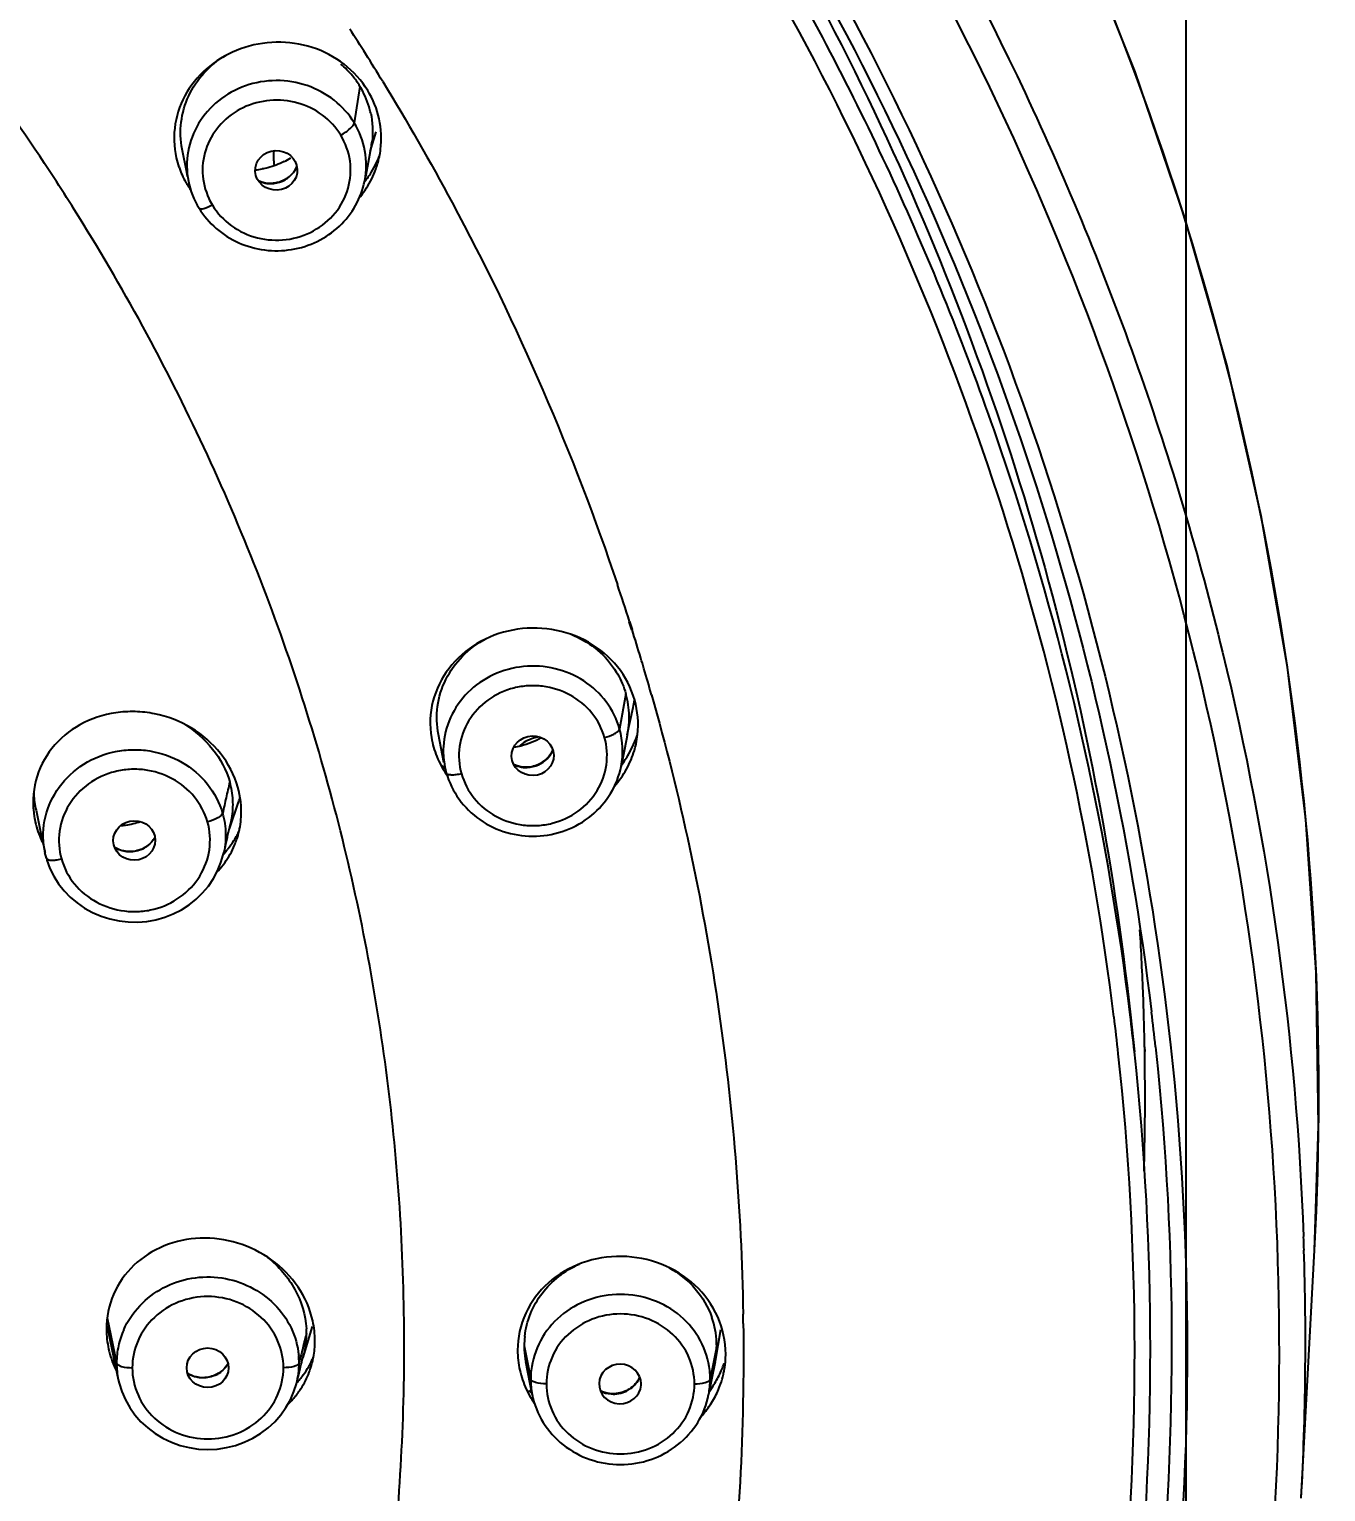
# Model space of a CAD drawing. Header units: millimetres. Extents: x 15137 to 17513, y -10160 to -6800.
# Drawn here: x 16571.03 to 16595.85, y -8266.6 to -8238.61 of the extents above; entities that cross this region are included whole.
import ezdxf

# ---------------------------------------------------------------- set-up
doc = ezdxf.new("R2010")
doc.units = ezdxf.units.MM
doc.styles.add('ARIAL', font='arial.ttf')
doc.dimstyles.get("Standard").update_dxf_attribs({"dimtxt": 15, "dimasz": 15, "dimexe": 0.18, "dimexo": 0.0625, "dimgap": 4, "dimtad": 0, "dimdec": 1, "dimdsep": 46, "dimtxsty": 'ARIAL', "dimcen": 0, "dimclrd": 5, "dimclre": 5, "dimclrt": 5, "dimadec": 0, "dimazin": 0, "dimtfac": 1, "dimtdec": 1, "dimtofl": 0, "dimtmove": 0, "dimatfit": 3, "dimfxl": 1, "dimtolj": 1, "dimtzin": 0, "dimarcsym": 0})

# ---------------------------------------------------------------- blocks, each defined once
blk = doc.blocks.new('*D72')
at = {"color": 5, "lineweight": -2, "transparency": 16777216}
for p, q in [((16473.239, -8277.12), (16473.239, -8173.164)), ((16593.175, -8277.612), (16593.175, -8173.164)), ((16488.239, -8173.344), (16504.502, -8173.344)), ((16578.175, -8173.344), (16561.912, -8173.344))]:
    blk.add_line(p, q, dxfattribs=at)
at = {"color": 5, "transparency": 16777216}
for points in [[(16488.239, -8170.844), (16488.239, -8175.844), (16473.239, -8173.344)], [(16578.175, -8170.844), (16578.175, -8175.844), (16593.175, -8173.344)]]:
    blk.add_solid(points, dxfattribs=at)
at = {"layer": 'Defpoints', "color": 0, "transparency": 16777216}
for p in [(16593.175, -8173.344), (16473.239, -8277.182), (16593.175, -8277.675)]:
    blk.add_point(p, dxfattribs=at)
at = {"color": 5, "transparency": 16777216, "insert": (16533.207, -8173.344), "char_height": 15, "attachment_point": 5, "style": 'ARIAL'}
blk.add_mtext('\\A1;%%C120', dxfattribs=at)

msp = doc.modelspace()

# ---------------------------------------------------------------- linework, layer by layer
at = {"linetype": 'Continuous'}
for p, q in [((16577.358, -8239.703), (16577.25, -8240.403)), ((16577.557, -8240.951), (16577.667, -8240.575)), ((16574.043, -8241.346), (16573.956, -8240.903)), ((16577.571, -8240.875), (16577.557, -8240.951)), ((16577.517, -8241.158), (16577.484, -8241.331)), ((16577.557, -8240.951), (16577.517, -8241.158)), ((16574.059, -8241.428), (16574.043, -8241.346)), ((16577.484, -8241.331), (16577.451, -8241.507)), ((16574.074, -8241.515), (16574.074, -8241.515)), ((16577.449, -8241.513), (16577.451, -8241.507)), ((16582.507, -8249.949), (16582.555, -8250.104)), ((16582.519, -8249.946), (16582.568, -8250.1)), ((16582.451, -8251.329), (16582.33, -8252)), ((16582.476, -8252.116), (16582.59, -8251.588)), ((16578.967, -8252.641), (16578.862, -8252.108)), ((16582.48, -8252.088), (16582.459, -8252.196)), ((16582.459, -8252.196), (16582.357, -8252.717)), ((16578.984, -8252.725), (16578.984, -8252.727)), ((16578.984, -8252.727), (16579.012, -8252.841)), ((16582.359, -8252.718), (16582.359, -8252.717)), ((16571.149, -8253.516), (16571.157, -8253.557)), ((16574.859, -8253.911), (16575.033, -8253.404)), ((16571.157, -8253.557), (16571.258, -8254.036)), ((16571.268, -8254.082), (16571.246, -8254.062)), ((16571.258, -8254.036), (16571.282, -8254.147)), ((16574.855, -8253.927), (16574.868, -8253.876)), ((16574.868, -8253.876), (16574.88, -8253.83)), ((16571.282, -8254.147), (16571.304, -8254.254)), ((16571.304, -8254.254), (16571.328, -8254.368)), ((16571.354, -8254.471), (16571.328, -8254.368)), ((16571.354, -8254.473), (16571.366, -8254.513)), ((16592.11, -8257.475), (16592.186, -8258.18)), ((16592.377, -8258.088), (16592.379, -8258.175)), ((16592.381, -8258.088), (16592.383, -8258.175)), ((16592.59, -8258.083), (16592.597, -8258.149)), ((16592.59, -8258.083), (16592.596, -8258.149)), ((16595.381, -8266.725), (16595.636, -8261.974)), ((16572.52, -8263.27), (16572.699, -8264.135)), ((16572.551, -8263.588), (16572.578, -8263.717)), ((16576.268, -8264.031), (16576.451, -8263.435)), ((16584.163, -8264.092), (16584.27, -8263.495)), ((16572.578, -8263.717), (16572.732, -8264.453)), ((16580.503, -8263.805), (16580.628, -8264.446)), ((16584.188, -8263.805), (16584.063, -8264.446)), ((16572.665, -8264.133), (16572.606, -8264.075)), ((16576.268, -8264.027), (16576.28, -8263.985)), ((16580.657, -8264.736), (16580.533, -8264.114)), ((16584.157, -8264.114), (16584.034, -8264.736)), ((16580.651, -8264.709), (16580.592, -8264.66)), ((16582.741, -8264.56), (16582.742, -8264.537)), ((16580.656, -8264.737), (16580.656, -8264.74)), ((16584.034, -8264.74), (16584.035, -8264.737))]:
    msp.add_line(p, q, dxfattribs=at)
for points in [[(16595.636, -8261.974), (16595.713, -8259.597), (16595.668, -8256.662), (16595.47, -8253.733), (16595.119, -8250.817), (16594.614, -8247.921), (16593.959, -8245.052), (16593.154, -8242.217), (16592.201, -8239.423), (16591.103, -8236.677), (16589.862, -8233.985), (16588.481, -8231.356), (16586.964, -8228.794), (16585.315, -8226.306), (16583.536, -8223.9), (16581.634, -8221.579), (16579.613, -8219.351)], [(16574.791, -8254.204), (16574.82, -8254.074), (16574.832, -8254.022), (16574.843, -8253.975), (16574.855, -8253.927)], [(16574.742, -8254.413), (16574.756, -8254.355), (16574.775, -8254.277), (16574.791, -8254.204)], [(16571.366, -8254.513), (16571.424, -8254.669), (16571.498, -8254.82), (16571.588, -8254.963), (16571.693, -8255.097), (16571.812, -8255.22), (16571.944, -8255.332), (16572.087, -8255.431), (16572.241, -8255.515), (16572.403, -8255.585), (16572.572, -8255.638), (16572.746, -8255.675), (16572.922, -8255.695), (16573.1, -8255.698), (16573.277, -8255.683), (16573.45, -8255.652), (16573.62, -8255.605), (16573.783, -8255.541), (16573.939, -8255.461), (16574.086, -8255.367), (16574.222, -8255.259), (16574.347, -8255.139), (16574.458, -8255.007), (16574.554, -8254.865), (16574.634, -8254.716), (16574.698, -8254.559), (16574.742, -8254.413)], [(16576.193, -8264.33), (16576.222, -8264.207), (16576.234, -8264.158), (16576.244, -8264.117), (16576.255, -8264.074), (16576.268, -8264.027)], [(16576.142, -8264.532), (16576.156, -8264.479), (16576.175, -8264.402), (16576.193, -8264.33)], [(16572.732, -8264.452), (16572.748, -8264.522), (16572.799, -8264.684), (16572.867, -8264.84), (16572.951, -8264.989), (16573.051, -8265.129), (16573.166, -8265.259), (16573.295, -8265.378), (16573.436, -8265.484), (16573.587, -8265.575), (16573.748, -8265.652), (16573.916, -8265.712), (16574.09, -8265.756), (16574.267, -8265.782), (16574.446, -8265.791), (16574.625, -8265.782), (16574.802, -8265.756), (16574.976, -8265.713), (16575.144, -8265.653), (16575.306, -8265.576), (16575.457, -8265.484), (16575.598, -8265.378), (16575.727, -8265.259), (16575.842, -8265.129), (16575.942, -8264.988), (16576.026, -8264.839), (16576.094, -8264.683), (16576.142, -8264.532)]]:
    msp.add_lwpolyline(points, dxfattribs=at)
for centre, radius, start, end in [((16536.68, -8264.717), 48.175, 32.1449, 32.8155), ((16536.713, -8264.697), 48.136, 31.4107, 32.1449), ((16575.855, -8240.63), 1.767, 39.7374, 49.895), ((16575.893, -8240.598), 1.717, 31.4276, 39.7099), ((16575.928, -8240.576), 1.676, 16.698, 31.4168), ((16575.958, -8240.565), 1.644, 12.3681, 16.6336), ((16575.965, -8240.563), 1.636, 349.0209, 353.3605), ((16576.017, -8240.694), 1.75, 343.6363, 352.9394), ((16575.519, -8240.686), 1.72, 192.8417, 199.1238), ((16575.257, -8239.882), 1.419, 297.3647, 303.3193), ((16575.858, -8240.289), 2.017, 328.1833, 334.0537), ((16575.997, -8240.688), 1.77, 340.1103, 343.6456), ((16575.885, -8240.302), 1.987, 334.0582, 338.4921), ((16536.184, -8264.505), 42.173, 32.1537, 33.142), ((16575.572, -8240.668), 1.776, 199.136, 209.4582), ((16575.222, -8239.786), 1.521, 275.0226, 279.9435), ((16575.648, -8241.002), 0.558, 303.918, 317.0353), ((16575.949, -8240.662), 1.825, 321.0442, 333.64), ((16575.839, -8240.277), 2.04, 322.3383, 328.1829), ((16575.992, -8240.686), 1.776, 333.7106, 340.1085), ((16575.578, -8240.665), 1.782, 209.4507, 211.4086), ((16575.457, -8239.822), 2.247, 230.9004, 232.8001), ((16575.601, -8240.65), 1.81, 211.4188, 214.9642), ((16575.648, -8241.016), 0.548, 262.715, 270.5659), ((16575.76, -8241.246), 1.428, 204.8965, 210.7766), ((16575.922, -8240.642), 1.859, 320.1978, 321.074), ((16538.098, -8264.074), 46.614, 17.6434, 18.5622), ((16538.113, -8264.069), 46.598, 16.744, 17.445), ((16538.124, -8264.066), 46.587, 16.4885, 16.744), ((16538.135, -8264.063), 46.575, 15.8432, 16.4886), ((16580.875, -8251.775), 1.638, 0.8612, 15.8047), ((16580.679, -8251.177), 1.954, 347.8714, 352.0797), ((16580.886, -8251.773), 1.627, 356.5207, 358.6699), ((16580.885, -8251.773), 1.628, 358.6697, 0.8162), ((16580.883, -8251.772), 1.63, 348.8232, 356.4967), ((16580.812, -8251.495), 1.957, 339.4745, 341.6668), ((16580.949, -8251.919), 1.735, 347.8629, 353.6448), ((16580.421, -8251.882), 1.717, 189.5012, 195.8167), ((16580.455, -8251.871), 1.753, 195.849, 202.1222), ((16580.501, -8252.421), 1.548, 176.9029, 189.4554), ((16580.756, -8251.472), 2.018, 330.076, 335.8323), ((16580.785, -8251.485), 1.986, 335.8363, 339.4712), ((16580.934, -8251.916), 1.75, 343.5869, 347.8642), ((16580.535, -8251.838), 1.839, 202.1526, 214.2464), ((16580.376, -8250.925), 2.297, 230.0905, 233.1093), ((16580.503, -8252.421), 1.549, 189.4547, 190.3232), ((16580.535, -8252.16), 0.574, 297.9676, 311.3349), ((16580.744, -8251.465), 2.033, 322.8741, 330.0767), ((16580.911, -8251.908), 1.775, 330.9626, 343.5394), ((16580.501, -8252.421), 1.547, 190.3232, 191.3031), ((16580.552, -8251.827), 1.859, 214.228, 214.9941), ((16580.539, -8252.202), 0.536, 248.3816, 264.2572), ((16580.541, -8252.185), 0.554, 264.275, 272.0379), ((16580.853, -8251.873), 1.842, 318.4563, 324.5291), ((16580.869, -8251.884), 1.822, 324.5275, 330.9617), ((16572.736, -8253.181), 1.623, 180.972, 191.9401), ((16573.316, -8253.455), 1.612, 3.2956, 15.8529), ((16573.389, -8253.449), 1.539, 356.7208, 3.2258), ((16573.291, -8252.807), 1.841, 341.0673, 344.4241), ((16572.835, -8253.399), 1.736, 189.528, 195.8203), ((16573.395, -8253.449), 1.533, 345.6152, 350.213), ((16573.392, -8253.449), 1.536, 350.2146, 356.7055), ((16572.881, -8253.385), 1.784, 195.8517, 202.019), ((16572.948, -8253.359), 1.855, 202.005, 206.5864), ((16573.395, -8253.172), 1.825, 328.0757, 331.8811), ((16573.435, -8253.585), 1.652, 341.0738, 347.1134), ((16573.403, -8253.177), 1.815, 331.8822, 334.6651), ((16573.435, -8253.586), 1.652, 347.1147, 350.0037), ((16572.857, -8254.046), 1.562, 189.6439, 191.8758), ((16572.949, -8253.778), 0.571, 291.2958, 304.6459), ((16572.953, -8253.795), 0.558, 292.8241, 307.1106), ((16573.374, -8253.157), 1.85, 317.9416, 321.8894), ((16573.388, -8253.168), 1.832, 321.8977, 328.0735), ((16573.424, -8253.58), 1.665, 330.5471, 337.0939), ((16573.44, -8253.587), 1.647, 337.1107, 341.0714), ((16573.381, -8253.554), 1.715, 317.6185, 330.5056), ((16573.365, -8253.54), 1.736, 316.6069, 317.6282), ((16539.823, -8259.054), 52.567, 2.1186, 3.4994), ((16539.857, -8259.052), 52.534, 1.7277, 2.1185), ((16539.606, -8263.796), 53.292, 6.1538, 6.8728), ((16539.367, -8263.973), 52.825, 6.2527, 7.0278), ((16539.406, -8263.871), 53.085, 6.1546, 6.9226), ((16539.851, -8259.053), 52.539, 1.0523, 1.7277), ((16539.848, -8259.053), 52.542, 0.5618, 0.9566), ((16539.848, -8259.053), 52.542, 358.4643, 0.5618), ((16539.898, -8263.738), 55.563, 1.8171, 2.0826), ((16539.763, -8263.74), 55.697, 356.9284, 1.8148), ((16582.543, -8263.808), 1.645, 2.2259, 19.2481), ((16538.728, -8263.967), 45.973, 0.7351, 0.9554), ((16574.213, -8263.24), 1.698, 186.2534, 191.8316), ((16574.272, -8264.14), 1.573, 155.9811, 167.7331), ((16574.755, -8263.569), 1.582, 353.5828, 359.9965), ((16574.719, -8263.571), 1.617, 0.0632, 3.218), ((16574.354, -8263.467), 1.851, 192.5665, 204.6793), ((16574.259, -8264.137), 1.56, 167.7527, 179.9462), ((16585.932, -8266.149), 9.938, 166.0764, 166.8251), ((16574.787, -8263.573), 1.549, 344.569, 353.5891), ((16581.981, -8265.174), 5.869, 165.3968, 166.0303), ((16574.795, -8263.71), 1.702, 349.2312, 359.9823), ((16582.12, -8263.807), 1.617, 173.5844, 179.903), ((16582.118, -8263.802), 1.615, 180.0838, 182.9744), ((16582.558, -8263.804), 1.63, 349.8306, 359.9858), ((16582.565, -8263.805), 1.623, 359.9999, 2.1511), ((16574.258, -8264.134), 1.559, 180.0525, 191.785), ((16574.641, -8264.136), 1.552, 345.2381, 359.9637), ((16574.656, -8264.138), 1.537, 0.0303, 5.5258), ((16572.164, -8263.041), 4.175, 344.7764, 345.6776), ((16574.776, -8263.285), 1.845, 330.2315, 333.3976), ((16574.815, -8263.714), 1.681, 342.9588, 347.1839), ((16574.778, -8263.286), 1.842, 333.398, 336.2776), ((16574.802, -8263.711), 1.694, 347.1808, 349.2257), ((16582.145, -8263.8), 1.643, 182.988, 191.0207), ((16582.555, -8263.803), 1.633, 349.0354, 349.8254), ((16582.463, -8263.492), 1.979, 337.2417, 340.4388), ((16582.468, -8263.494), 1.974, 340.4401, 341.0205), ((16582.621, -8263.963), 1.74, 349.8184, 356.5262), ((16582.651, -8263.965), 1.71, 356.5342, 359.9953), ((16574.412, -8263.441), 1.915, 204.6494, 206.3884), ((16574.355, -8263.861), 0.561, 293.0048, 307.1157), ((16574.758, -8263.271), 1.867, 317.9319, 324.1333), ((16574.816, -8263.713), 1.681, 328.4733, 340.6518), ((16574.776, -8263.284), 1.846, 324.1514, 330.2301), ((16574.834, -8263.72), 1.662, 340.6967, 342.9552), ((16582.158, -8263.882), 1.783, 192.6584, 198.8609), ((16582.159, -8264.448), 1.532, 173.5927, 179.921), ((16582.532, -8264.448), 1.532, 0.0787, 6.3607), ((16582.428, -8263.476), 2.017, 329.7611, 333.4873), ((16582.447, -8263.485), 1.997, 333.4861, 337.2377), ((16582.613, -8263.962), 1.748, 340.7034, 347.1167), ((16582.61, -8263.962), 1.751, 347.1146, 349.824), ((16574.797, -8263.701), 1.704, 321.2351, 328.474), ((16582.171, -8264.443), 1.543, 180.1039, 190.9763), ((16582.52, -8264.443), 1.543, 349.0226, 359.8958), ((16582.421, -8263.472), 2.026, 323.4262, 326.0372), ((16582.423, -8263.473), 2.023, 326.0342, 329.7623), ((16582.592, -8263.954), 1.771, 331.3858, 340.6635), ((16574.769, -8263.677), 1.74, 313.9042, 321.2103), ((16582.272, -8263.829), 1.909, 210.972, 214.5031), ((16582.553, -8263.932), 1.816, 321.6973, 331.3815), ((16582.529, -8263.913), 1.846, 317.3619, 321.693)]:
    msp.add_arc(centre, radius, start, end, dxfattribs=at)
for centre, major_axis, ratio in [((16575.756, -8241.31), (0.402, 0.021), 0.941814), ((16580.665, -8252.514), (0.403, 0.012), 0.939544), ((16573.037, -8254.136), (0.401, 0.006), 0.942686), ((16574.442, -8264.226), (0.401, 0), 0.942276)]:
    msp.add_ellipse(centre, major_axis=major_axis, ratio=ratio, dxfattribs=at)
msp.add_ellipse((16582.339, -8264.537), major_axis=(0.403, 0), ratio=0.938735, start_param=0, end_param=6.222102, dxfattribs=at)
for points, knots in [([(16595.636, -8261.974), (16595.849, -8257.996), (16595.417, -8249.952), (16592.212, -8238.288), (16587.529, -8229.292), (16582.711, -8222.757), (16577.189, -8216.684), (16569.106, -8210.143), (16559.846, -8205.306), (16551.941, -8202.545), (16543.759, -8200.546), (16537.42, -8199.939), (16533.207, -8199.939)], [0, 0, 0, 0, 0.121522, 0.243492, 0.366411, 0.428424, 0.490784, 0.616404, 0.743348, 0.807307, 0.871469, 1, 1, 1, 1]), ([(16470.991, -8261.672), (16471.131, -8257.909), (16471.921, -8252.257), (16474.088, -8245.011), (16476.987, -8237.969), (16481.943, -8229.707), (16488.441, -8222.535), (16494.421, -8217.583), (16500.907, -8213.172), (16509.804, -8208.805), (16521.3, -8205.597), (16533.231, -8204.516), (16545.161, -8205.605), (16556.655, -8208.822), (16565.548, -8213.196), (16572.03, -8217.612), (16578.007, -8222.568), (16584.499, -8229.745), (16589.448, -8238.01), (16592.341, -8245.055), (16594.502, -8252.302), (16595.287, -8257.955), (16595.424, -8261.718)], [0, 0, 0, 0, 0.060743, 0.091251, 0.121862, 0.183409, 0.24559, 0.276968, 0.308508, 0.371957, 0.43586, 0.500007, 0.564153, 0.628055, 0.691501, 0.72304, 0.754416, 0.816594, 0.87814, 0.90875, 0.939257, 1, 1, 1, 1]), ([(16564.381, -8314.305), (16567.838, -8312.393), (16574.372, -8307.927), (16582.642, -8299.515), (16589.031, -8289.732), (16593.285, -8278.952), (16595.236, -8267.588), (16594.805, -8256.082), (16592.012, -8244.879), (16586.965, -8234.412), (16579.866, -8225.082), (16570.989, -8217.243), (16560.678, -8211.19), (16549.326, -8207.149), (16537.365, -8205.269), (16525.245, -8205.622), (16513.431, -8208.191), (16506.013, -8211.338), (16502.506, -8213.238)], [0, 0, 0, 0, 0.063059, 0.125441, 0.187164, 0.248341, 0.309174, 0.36992, 0.430848, 0.492201, 0.554154, 0.616784, 0.680067, 0.743881, 0.808029, 0.872266, 0.936332, 1, 1, 1, 1]), ([(16533.207, -8207.178), (16536.868, -8207.178), (16544.193, -8207.813), (16554.809, -8210.643), (16564.71, -8215.255), (16573.561, -8221.5), (16581.064, -8229.17), (16586.965, -8238.014), (16591.061, -8247.729), (16592.498, -8254.594), (16592.877, -8258.044)], [0, 0, 0, 0, 0.128167, 0.25588, 0.382762, 0.508523, 0.633022, 0.756282, 0.878495, 1, 1, 1, 1]), ([(16533.207, -8207.381), (16536.825, -8207.381), (16544.065, -8208.004), (16554.563, -8210.781), (16564.362, -8215.31), (16573.136, -8221.444), (16580.595, -8228.982), (16586.488, -8237.68), (16590.617, -8247.245), (16592.104, -8254.013), (16592.514, -8257.418)], [0, 0, 0, 0, 0.128174, 0.255895, 0.382789, 0.508562, 0.633068, 0.756328, 0.878522, 1, 1, 1, 1]), ([(16592.105, -8257.473), (16591.694, -8254.092), (16590.583, -8249.055), (16588.171, -8242.652), (16585.143, -8236.458), (16580.25, -8229.244), (16572.843, -8221.764), (16564.131, -8215.677), (16554.403, -8211.184), (16543.984, -8208.429), (16536.798, -8207.81), (16533.207, -8207.81)], [0, 0, 0, 0, 0.12149, 0.182552, 0.24384, 0.367103, 0.491598, 0.617346, 0.744202, 0.871878, 1, 1, 1, 1]), ([(16591.795, -8257.51), (16591.391, -8254.233), (16589.959, -8247.72), (16586.03, -8238.497), (16580.442, -8230.076), (16573.375, -8222.725), (16565.051, -8216.673), (16555.733, -8212.106), (16545.716, -8209.163), (16538.777, -8208.347), (16535.298, -8208.23)], [0, 0, 0, 0, 0.121577, 0.243853, 0.367143, 0.491628, 0.617339, 0.744155, 0.871821, 1, 1, 1, 1]), ([(16576.78, -8225.249), (16578.913, -8227.441), (16582.819, -8232.158), (16587.423, -8240.059), (16590.633, -8248.558), (16591.788, -8254.491), (16592.109, -8257.472)], [0, 0, 0, 0, 0.252746, 0.503376, 0.752272, 1, 1, 1, 1]), ([(16571.496, -8241.448), (16571.022, -8240.722), (16569.028, -8237.865), (16566.683, -8235.254), (16564.767, -8233.472)], [0, 0, 0, 0, 0.248999, 1, 1, 1, 1]), ([(16577.507, -8239.782), (16577.39, -8239.59), (16577.077, -8239.244), (16576.455, -8238.921), (16575.756, -8238.82), (16575.066, -8238.947), (16574.462, -8239.282), (16574.014, -8239.789), (16573.78, -8240.414), (16573.794, -8240.858), (16573.842, -8241.069)], [0, 0, 0, 0, 0.125325, 0.253149, 0.382419, 0.51109, 0.637181, 0.759807, 0.879909, 1, 1, 1, 1]), ([(16573.955, -8240.903), (16573.921, -8240.734), (16573.909, -8240.382), (16574.056, -8239.872), (16574.354, -8239.427), (16574.635, -8239.201), (16574.789, -8239.109)], [0, 0, 0, 0, 0.246205, 0.493972, 0.745071, 1, 1, 1, 1]), ([(16577.25, -8240.403), (16577.149, -8240.238), (16576.882, -8239.94), (16576.354, -8239.656), (16575.755, -8239.559), (16575.158, -8239.661), (16574.631, -8239.95), (16574.24, -8240.395), (16574.034, -8240.941), (16574.038, -8241.33), (16574.074, -8241.515)], [0, 0, 0, 0, 0.12411, 0.250548, 0.378504, 0.506433, 0.632832, 0.756878, 0.878845, 1, 1, 1, 1]), ([(16577.754, -8240.909), (16577.777, -8240.716), (16577.759, -8240.318), (16577.61, -8239.949), (16577.507, -8239.782)], [0, 0, 0, 0, 0.497763, 1, 1, 1, 1]), ([(16577.795, -8239.61), (16578.258, -8240.369), (16580.022, -8243.445), (16581.442, -8246.719), (16582.287, -8249.235)], [0, 0, 0, 0, 0.251091, 1, 1, 1, 1]), ([(16576.991, -8240.636), (16576.899, -8240.49), (16576.658, -8240.224), (16576.173, -8239.991), (16575.633, -8239.94), (16575.11, -8240.081), (16574.677, -8240.395), (16574.396, -8240.842), (16574.31, -8241.356), (16574.394, -8241.694), (16574.465, -8241.847)], [0, 0, 0, 0, 0.124463, 0.25142, 0.379731, 0.507595, 0.633401, 0.756631, 0.87821, 1, 1, 1, 1]), ([(16574.533, -8241.977), (16574.628, -8242.128), (16574.88, -8242.402), (16575.388, -8242.634), (16575.95, -8242.669), (16576.484, -8242.499), (16576.912, -8242.148), (16577.166, -8241.665), (16577.206, -8241.125), (16577.08, -8240.787), (16576.991, -8240.636)], [0, 0, 0, 0, 0.124588, 0.251738, 0.380167, 0.507925, 0.633395, 0.756258, 0.877772, 1, 1, 1, 1]), ([(16576.99, -8240.636), (16577.054, -8240.601), (16577.139, -8240.545), (16577.221, -8240.461), (16577.247, -8240.421), (16577.25, -8240.403)], [0, 0, 0, 0, 0.610732, 0.846465, 1, 1, 1, 1]), ([(16577.451, -8241.507), (16577.487, -8241.321), (16577.49, -8240.93), (16577.349, -8240.566), (16577.25, -8240.403)], [0, 0, 0, 0, 0.498258, 1, 1, 1, 1]), ([(16575.909, -8241.142), (16575.81, -8241.193), (16575.668, -8241.246), (16575.522, -8241.278), (16575.485, -8241.284)], [0, 0, 0, 0, 0.74804, 1, 1, 1, 1]), ([(16575.653, -8241.564), (16575.728, -8241.563), (16575.879, -8241.53), (16576.005, -8241.44), (16576.056, -8241.385)], [0, 0, 0, 0, 0.50045, 1, 1, 1, 1]), ([(16574.278, -8242.036), (16574.366, -8242.179), (16574.59, -8242.443), (16575.028, -8242.719), (16575.531, -8242.859), (16576.054, -8242.85), (16576.552, -8242.693), (16576.98, -8242.4), (16577.298, -8241.998), (16577.417, -8241.677), (16577.449, -8241.513)], [0, 0, 0, 0, 0.123895, 0.249193, 0.375557, 0.502295, 0.628561, 0.753686, 0.877415, 1, 1, 1, 1]), ([(16575.658, -8241.561), (16575.637, -8241.561), (16575.554, -8241.559), (16575.471, -8241.537), (16575.415, -8241.511)], [0, 0, 0, 0, 0.254601, 1, 1, 1, 1]), ([(16574.534, -8241.977), (16574.481, -8242.006), (16574.406, -8242.039), (16574.318, -8242.056), (16574.284, -8242.045), (16574.278, -8242.036)], [0, 0, 0, 0, 0.661304, 0.874408, 1, 1, 1, 1]), ([(16576.255, -8251.407), (16575.728, -8249.772), (16574.464, -8246.556), (16572.808, -8243.523), (16571.889, -8242.061)], [0, 0, 0, 0, 0.498708, 1, 1, 1, 1]), ([(16582.618, -8251.447), (16582.553, -8251.218), (16582.323, -8250.778), (16581.75, -8250.3), (16581.036, -8250.054), (16580.28, -8250.065), (16579.582, -8250.326), (16579.03, -8250.808), (16578.708, -8251.455), (16578.689, -8251.936), (16578.727, -8252.166)], [0, 0, 0, 0, 0.123615, 0.249941, 0.378634, 0.5077, 0.634723, 0.758313, 0.879166, 1, 1, 1, 1]), ([(16578.862, -8252.108), (16578.826, -8251.932), (16578.814, -8251.565), (16578.979, -8251.039), (16579.304, -8250.585), (16579.605, -8250.361), (16579.77, -8250.274)], [0, 0, 0, 0, 0.246166, 0.493367, 0.744526, 1, 1, 1, 1]), ([(16581.404, -8250.19), (16581.566, -8250.256), (16581.873, -8250.431), (16582.116, -8250.688), (16582.215, -8250.83)], [0, 0, 0, 0, 0.503993, 1, 1, 1, 1]), ([(16582.33, -8252), (16582.278, -8251.815), (16582.099, -8251.459), (16581.659, -8251.052), (16581.099, -8250.814), (16580.488, -8250.773), (16579.899, -8250.933), (16579.403, -8251.277), (16579.061, -8251.763), (16578.966, -8252.147), (16578.956, -8252.338)], [0, 0, 0, 0, 0.122399, 0.247076, 0.374005, 0.502052, 0.629606, 0.755273, 0.878531, 1, 1, 1, 1]), ([(16582.215, -8250.83), (16582.241, -8250.868), (16582.34, -8251.024), (16582.413, -8251.196), (16582.451, -8251.329)], [0, 0, 0, 0, 0.251766, 1, 1, 1, 1]), ([(16582.041, -8252.165), (16581.991, -8251.996), (16581.823, -8251.669), (16581.394, -8251.32), (16580.948, -8251.178), (16580.578, -8251.167), (16580.213, -8251.223), (16579.79, -8251.418), (16579.415, -8251.82), (16579.227, -8252.331), (16579.255, -8252.691), (16579.301, -8252.859)], [0, 0, 0, 0, 0.122827, 0.248252, 0.375933, 0.440436, 0.504849, 0.631904, 0.756387, 0.878548, 1, 1, 1, 1]), ([(16533.207, -8306.35), (16536.696, -8306.35), (16543.679, -8305.58), (16553.585, -8302.17), (16562.405, -8296.685), (16569.655, -8289.411), (16574.936, -8280.74), (16577.454, -8272.713), (16578.242, -8266.121), (16578.221, -8261.145), (16577.588, -8256.206), (16576.764, -8252.986), (16576.255, -8251.407)], [0, 0, 0, 0, 0.12887, 0.257027, 0.3839, 0.509181, 0.632895, 0.755413, 0.816531, 0.877603, 0.938728, 1, 1, 1, 1]), ([(16582.941, -8251.348), (16583.488, -8253.275), (16584.333, -8257.2), (16584.661, -8261.201), (16584.695, -8263.2)], [0, 0, 0, 0, 0.5005, 1, 1, 1, 1]), ([(16575.022, -8253.117), (16574.956, -8252.884), (16574.721, -8252.436), (16574.148, -8251.942), (16573.553, -8251.715), (16573.054, -8251.659), (16572.564, -8251.688), (16571.983, -8251.878), (16571.427, -8252.339), (16571.103, -8252.978), (16571.085, -8253.457), (16571.124, -8253.686)], [0, 0, 0, 0, 0.125592, 0.254632, 0.384811, 0.449647, 0.513758, 0.638653, 0.759852, 0.879215, 1, 1, 1, 1]), ([(16573.986, -8251.904), (16574.195, -8252.03), (16574.568, -8252.351), (16574.802, -8252.787), (16574.867, -8253.015)], [0, 0, 0, 0, 0.507641, 1, 1, 1, 1]), ([(16582.041, -8252.165), (16582.103, -8252.149), (16582.188, -8252.119), (16582.28, -8252.065), (16582.313, -8252.034), (16582.323, -8252.019)], [0, 0, 0, 0, 0.593415, 0.830146, 1, 1, 1, 1]), ([(16571.317, -8254.307), (16571.282, -8254.103), (16571.296, -8253.672), (16571.571, -8253.086), (16572.052, -8252.639), (16572.568, -8252.435), (16573.005, -8252.388), (16573.444, -8252.419), (16573.968, -8252.604), (16574.469, -8253.028), (16574.671, -8253.416), (16574.728, -8253.618)], [0, 0, 0, 0, 0.121407, 0.243899, 0.368942, 0.496044, 0.560312, 0.624681, 0.752216, 0.877328, 1, 1, 1, 1]), ([(16579.301, -8252.859), (16579.351, -8253.028), (16579.52, -8253.355), (16579.948, -8253.704), (16580.394, -8253.846), (16580.764, -8253.857), (16581.129, -8253.801), (16581.552, -8253.606), (16581.927, -8253.204), (16582.115, -8252.694), (16582.087, -8252.333), (16582.041, -8252.165)], [0, 0, 0, 0, 0.122827, 0.248252, 0.375933, 0.440436, 0.504849, 0.631904, 0.756387, 0.878548, 1, 1, 1, 1]), ([(16580.829, -8252.17), (16580.708, -8252.241), (16580.532, -8252.312), (16580.348, -8252.348), (16580.302, -8252.355)], [0, 0, 0, 0, 0.74765, 1, 1, 1, 1]), ([(16580.787, -8252.153), (16580.751, -8252.159), (16580.61, -8252.192), (16580.478, -8252.264), (16580.399, -8252.336)], [0, 0, 0, 0, 0.257353, 1, 1, 1, 1]), ([(16580.779, -8252.685), (16580.84, -8252.657), (16580.95, -8252.579), (16581.026, -8252.467), (16581.052, -8252.407)], [0, 0, 0, 0, 0.503712, 1, 1, 1, 1]), ([(16581.051, -8252.406), (16581.043, -8252.423), (16581.008, -8252.492), (16580.958, -8252.553), (16580.914, -8252.592)], [0, 0, 0, 0, 0.246121, 1, 1, 1, 1]), ([(16580.546, -8252.735), (16580.525, -8252.735), (16580.442, -8252.732), (16580.36, -8252.71), (16580.305, -8252.684)], [0, 0, 0, 0, 0.255563, 1, 1, 1, 1]), ([(16574.44, -8253.78), (16574.391, -8253.608), (16574.215, -8253.276), (16573.778, -8252.922), (16573.324, -8252.778), (16572.947, -8252.767), (16572.575, -8252.824), (16572.144, -8253.023), (16571.76, -8253.432), (16571.569, -8253.951), (16571.594, -8254.318), (16571.643, -8254.489)], [0, 0, 0, 0, 0.122612, 0.248005, 0.375832, 0.440408, 0.50488, 0.632041, 0.756619, 0.878704, 1, 1, 1, 1]), ([(16579.012, -8252.843), (16579.063, -8253.021), (16579.23, -8253.364), (16579.64, -8253.764), (16580.161, -8254.013), (16580.738, -8254.083), (16581.307, -8253.97), (16581.808, -8253.684), (16582.184, -8253.254), (16582.323, -8252.9), (16582.359, -8252.718)], [0, 0, 0, 0, 0.123109, 0.247636, 0.373653, 0.500539, 0.627303, 0.753003, 0.877175, 1, 1, 1, 1]), ([(16579.301, -8252.859), (16579.266, -8252.868), (16579.202, -8252.881), (16579.114, -8252.885), (16579.049, -8252.879), (16579.016, -8252.856), (16579.012, -8252.843)], [0, 0, 0, 0, 0.352232, 0.652549, 0.868437, 1, 1, 1, 1]), ([(16574.867, -8253.015), (16574.841, -8253.115), (16574.794, -8253.316), (16574.753, -8253.518), (16574.728, -8253.618)], [0, 0, 0, 0, 0.501184, 1, 1, 1, 1]), ([(16575.062, -8253.872), (16575.073, -8253.81), (16575.103, -8253.558), (16575.074, -8253.3), (16575.022, -8253.117)], [0, 0, 0, 0, 0.248398, 1, 1, 1, 1]), ([(16571.643, -8254.489), (16571.692, -8254.661), (16571.866, -8254.993), (16572.304, -8255.348), (16572.758, -8255.491), (16573.135, -8255.502), (16573.507, -8255.445), (16573.937, -8255.247), (16574.322, -8254.838), (16574.513, -8254.319), (16574.488, -8253.951), (16574.44, -8253.78)], [0, 0, 0, 0, 0.122761, 0.248126, 0.375851, 0.440357, 0.50477, 0.631824, 0.756352, 0.878519, 1, 1, 1, 1]), ([(16573.159, -8253.778), (16573.065, -8253.81), (16572.935, -8253.841), (16572.802, -8253.855), (16572.769, -8253.858)], [0, 0, 0, 0, 0.747325, 1, 1, 1, 1]), ([(16574.728, -8253.618), (16574.724, -8253.634), (16574.693, -8253.668), (16574.6, -8253.73), (16574.507, -8253.763), (16574.44, -8253.78)], [0, 0, 0, 0, 0.147441, 0.383155, 1, 1, 1, 1]), ([(16574.728, -8253.618), (16574.765, -8253.746), (16574.804, -8254.013), (16574.774, -8254.28), (16574.743, -8254.41)], [0, 0, 0, 0, 0.500177, 1, 1, 1, 1]), ([(16573.432, -8254.076), (16573.423, -8254.092), (16573.38, -8254.158), (16573.322, -8254.214), (16573.273, -8254.247)], [0, 0, 0, 0, 0.246062, 1, 1, 1, 1]), ([(16572.894, -8254.346), (16572.873, -8254.344), (16572.792, -8254.332), (16572.713, -8254.3), (16572.661, -8254.268)], [0, 0, 0, 0, 0.255542, 1, 1, 1, 1]), ([(16571.354, -8254.473), (16571.358, -8254.486), (16571.397, -8254.51), (16571.435, -8254.513), (16571.46, -8254.513)], [0, 0, 0, 0, 0.363695, 1, 1, 1, 1]), ([(16571.501, -8254.512), (16571.512, -8254.511), (16571.56, -8254.506), (16571.608, -8254.498), (16571.643, -8254.489)], [0, 0, 0, 0, 0.243259, 1, 1, 1, 1]), ([(16592.877, -8258.044), (16593.301, -8261.903), (16593.307, -8269.751), (16590.769, -8281.254), (16586.629, -8290.213), (16582.229, -8296.769), (16577.115, -8302.896), (16569.509, -8309.563), (16560.675, -8314.589), (16553.077, -8317.527), (16545.176, -8319.722), (16539.022, -8320.489), (16534.921, -8320.6)], [0, 0, 0, 0, 0.12171, 0.243718, 0.366572, 0.428535, 0.49084, 0.616364, 0.743251, 0.807206, 0.871376, 1, 1, 1, 1]), ([(16535.908, -8319.679), (16539.895, -8319.506), (16547.835, -8318.393), (16559.146, -8314.484), (16569.4, -8308.492), (16578.169, -8300.658), (16585.09, -8291.302), (16589.868, -8280.804), (16592.302, -8269.607), (16592.289, -8261.975), (16591.878, -8258.22)], [0, 0, 0, 0, 0.128662, 0.256656, 0.383555, 0.509093, 0.633223, 0.756131, 0.878211, 1, 1, 1, 1]), ([(16535.921, -8319.881), (16539.924, -8319.707), (16547.896, -8318.591), (16559.252, -8314.669), (16569.551, -8308.657), (16578.363, -8300.796), (16585.321, -8291.405), (16590.133, -8280.866), (16592.593, -8269.622), (16592.593, -8261.955), (16592.186, -8258.183)], [0, 0, 0, 0, 0.128621, 0.256581, 0.383459, 0.508993, 0.633134, 0.756067, 0.878179, 1, 1, 1, 1]), ([(16592.597, -8258.149), (16593, -8261.928), (16592.995, -8269.607), (16590.535, -8280.868), (16586.534, -8289.657), (16582.281, -8296.106), (16577.336, -8302.147), (16569.977, -8308.756), (16561.413, -8313.8), (16554.031, -8316.802), (16546.343, -8319.093), (16540.341, -8319.969), (16536.331, -8320.168)], [0, 0, 0, 0, 0.121758, 0.24381, 0.366687, 0.428646, 0.490941, 0.616431, 0.743275, 0.80721, 0.871365, 1, 1, 1, 1]), ([(16576.455, -8263.33), (16576.404, -8263.1), (16576.206, -8262.652), (16575.691, -8262.131), (16575.03, -8261.805), (16574.305, -8261.708), (16573.6, -8261.853), (16573.002, -8262.231), (16572.598, -8262.803), (16572.504, -8263.262), (16572.504, -8263.489)], [0, 0, 0, 0, 0.125429, 0.253625, 0.382857, 0.510948, 0.636316, 0.758621, 0.879036, 1, 1, 1, 1]), ([(16575.591, -8262.114), (16575.802, -8262.281), (16576.158, -8262.694), (16576.319, -8263.22), (16576.334, -8263.48)], [0, 0, 0, 0, 0.507645, 1, 1, 1, 1]), ([(16584.361, -8263.966), (16584.361, -8263.722), (16584.253, -8263.224), (16583.801, -8262.607), (16583.139, -8262.199), (16582.371, -8262.051), (16581.603, -8262.175), (16580.94, -8262.559), (16580.484, -8263.16), (16580.376, -8263.652), (16580.376, -8263.893)], [0, 0, 0, 0, 0.122321, 0.246846, 0.3743, 0.503303, 0.631366, 0.75652, 0.87869, 1, 1, 1, 1]), ([(16572.835, -8263.5), (16572.91, -8263.331), (16573.124, -8263.015), (16573.582, -8262.67), (16574.132, -8262.484), (16574.716, -8262.478), (16575.27, -8262.652), (16575.737, -8262.986), (16576.067, -8263.446), (16576.168, -8263.809), (16576.186, -8263.99)], [0, 0, 0, 0, 0.122931, 0.248222, 0.375355, 0.502943, 0.630054, 0.755542, 0.878596, 1, 1, 1, 1]), ([(16580.513, -8263.627), (16580.529, -8263.479), (16580.603, -8263.187), (16580.83, -8262.792), (16581.153, -8262.464), (16581.418, -8262.305), (16581.558, -8262.242)], [0, 0, 0, 0, 0.245489, 0.493221, 0.744792, 1, 1, 1, 1]), ([(16583.272, -8262.31), (16583.461, -8262.414), (16583.805, -8262.686), (16584.026, -8263.065), (16584.096, -8263.265)], [0, 0, 0, 0, 0.504917, 1, 1, 1, 1]), ([(16575.894, -8264.226), (16575.894, -8264.049), (16575.816, -8263.686), (16575.489, -8263.235), (16575.009, -8262.935), (16574.446, -8262.829), (16573.883, -8262.934), (16573.402, -8263.234), (16573.076, -8263.686), (16572.999, -8264.049), (16572.999, -8264.226)], [0, 0, 0, 0, 0.121546, 0.245205, 0.371691, 0.500024, 0.628334, 0.75477, 0.878389, 1, 1, 1, 1]), ([(16584.054, -8264.278), (16584.032, -8264.081), (16583.909, -8263.688), (16583.516, -8263.209), (16582.971, -8262.896), (16582.346, -8262.787), (16581.721, -8262.895), (16581.176, -8263.209), (16580.783, -8263.687), (16580.659, -8264.08), (16580.637, -8264.277)], [0, 0, 0, 0, 0.121864, 0.245691, 0.37202, 0.49999, 0.627962, 0.754295, 0.878127, 1, 1, 1, 1]), ([(16583.764, -8264.537), (16583.762, -8264.363), (16583.689, -8264.006), (16583.369, -8263.561), (16582.898, -8263.266), (16582.345, -8263.163), (16581.793, -8263.266), (16581.322, -8263.561), (16581.002, -8264.006), (16580.929, -8264.362), (16580.927, -8264.537)], [0, 0, 0, 0, 0.121765, 0.245457, 0.371796, 0.499999, 0.628202, 0.754543, 0.878235, 1, 1, 1, 1]), ([(16584.697, -8263.377), (16584.723, -8265.4), (16584.508, -8269.458), (16583.759, -8273.451), (16583.257, -8275.415)], [0, 0, 0, 0, 0.49959, 1, 1, 1, 1]), ([(16572.699, -8264.135), (16572.702, -8264.15), (16572.735, -8264.179), (16572.834, -8264.218), (16572.93, -8264.226), (16572.999, -8264.226)], [0, 0, 0, 0, 0.136343, 0.36321, 1, 1, 1, 1]), ([(16576.193, -8264.137), (16576.189, -8264.152), (16576.156, -8264.18), (16576.057, -8264.218), (16575.962, -8264.226), (16575.894, -8264.226)], [0, 0, 0, 0, 0.139292, 0.367978, 1, 1, 1, 1]), ([(16572.999, -8264.226), (16572.999, -8264.404), (16573.076, -8264.767), (16573.403, -8265.219), (16573.883, -8265.518), (16574.446, -8265.624), (16575.009, -8265.52), (16575.49, -8265.22), (16575.816, -8264.768), (16575.894, -8264.405), (16575.894, -8264.226)], [0, 0, 0, 0, 0.121696, 0.245326, 0.371713, 0.499921, 0.628118, 0.7545, 0.878202, 1, 1, 1, 1]), ([(16574.287, -8264.414), (16574.266, -8264.412), (16574.185, -8264.398), (16574.108, -8264.366), (16574.057, -8264.333)], [0, 0, 0, 0, 0.256229, 1, 1, 1, 1]), ([(16574.301, -8264.42), (16574.279, -8264.418), (16574.194, -8264.405), (16574.111, -8264.371), (16574.057, -8264.335)], [0, 0, 0, 0, 0.253372, 1, 1, 1, 1]), ([(16582.459, -8264.672), (16582.487, -8264.659), (16582.593, -8264.595), (16582.678, -8264.496), (16582.716, -8264.412)], [0, 0, 0, 0, 0.254677, 1, 1, 1, 1]), ([(16580.927, -8264.537), (16580.858, -8264.537), (16580.763, -8264.528), (16580.662, -8264.49), (16580.63, -8264.46), (16580.628, -8264.446)], [0, 0, 0, 0, 0.637685, 0.860779, 1, 1, 1, 1]), ([(16580.927, -8264.537), (16580.929, -8264.712), (16581.002, -8265.068), (16581.322, -8265.513), (16581.793, -8265.808), (16582.345, -8265.911), (16582.898, -8265.808), (16583.369, -8265.513), (16583.689, -8265.068), (16583.762, -8264.712), (16583.764, -8264.537)], [0, 0, 0, 0, 0.121765, 0.245457, 0.371796, 0.499999, 0.628202, 0.754543, 0.878235, 1, 1, 1, 1]), ([(16582.197, -8264.725), (16582.176, -8264.725), (16582.095, -8264.72), (16582.015, -8264.697), (16581.961, -8264.67)], [0, 0, 0, 0, 0.256474, 1, 1, 1, 1]), ([(16583.764, -8264.537), (16583.833, -8264.537), (16583.928, -8264.528), (16584.028, -8264.49), (16584.06, -8264.46), (16584.063, -8264.446)], [0, 0, 0, 0, 0.637685, 0.86078, 1, 1, 1, 1]), ([(16580.656, -8264.74), (16580.693, -8264.927), (16580.837, -8265.292), (16581.231, -8265.73), (16581.755, -8266.014), (16582.345, -8266.112), (16582.936, -8266.014), (16583.459, -8265.73), (16583.854, -8265.292), (16583.998, -8264.927), (16584.034, -8264.74)], [0, 0, 0, 0, 0.122971, 0.247256, 0.373119, 0.500005, 0.62689, 0.75275, 0.877032, 1, 1, 1, 1])]:
    msp.add_open_spline(points, degree=3, knots=knots, dxfattribs=at)
for points in [[(16577.564, -8240.213), (16577.602, -8240.389), (16577.611, -8240.574), (16577.59, -8240.752)], [(16575.722, -8241.22), (16575.708, -8241.126), (16575.706, -8241.029), (16575.715, -8240.934)], [(16575.959, -8241.464), (16575.872, -8241.523), (16575.763, -8241.558), (16575.658, -8241.561)], [(16576.151, -8241.238), (16576.128, -8241.291), (16576.095, -8241.34), (16576.056, -8241.382)], [(16576.056, -8241.385), (16576.095, -8241.342), (16576.128, -8241.292), (16576.152, -8241.239)], [(16574.074, -8241.515), (16574.111, -8241.698), (16574.181, -8241.877), (16574.278, -8242.036)], [(16575.435, -8241.52), (16575.48, -8241.54), (16575.529, -8241.553), (16575.578, -8241.559)], [(16582.673, -8252.111), (16582.698, -8251.89), (16582.678, -8251.661), (16582.618, -8251.447)], [(16582.323, -8252.019), (16582.326, -8252.013), (16582.329, -8252.007), (16582.33, -8252)], [(16582.359, -8252.717), (16582.406, -8252.483), (16582.395, -8252.23), (16582.33, -8252)], [(16580.804, -8252.668), (16580.726, -8252.709), (16580.635, -8252.733), (16580.546, -8252.735)], [(16580.561, -8252.738), (16580.636, -8252.736), (16580.711, -8252.717), (16580.779, -8252.685)], [(16573.433, -8254.078), (16573.397, -8254.14), (16573.347, -8254.196), (16573.29, -8254.24)], [(16572.897, -8254.35), (16572.814, -8254.342), (16572.731, -8254.314), (16572.662, -8254.269)], [(16573.156, -8254.31), (16573.074, -8254.342), (16572.982, -8254.355), (16572.894, -8254.346)], [(16573.17, -8254.309), (16573.085, -8254.345), (16572.988, -8254.36), (16572.897, -8254.35)], [(16571.46, -8254.513), (16571.474, -8254.513), (16571.487, -8254.513), (16571.501, -8254.512)], [(16572.504, -8263.489), (16572.504, -8263.617), (16572.519, -8263.745), (16572.547, -8263.87)], [(16576.336, -8263.569), (16576.324, -8263.611), (16576.313, -8263.653), (16576.302, -8263.695)], [(16576.497, -8263.711), (16576.497, -8263.583), (16576.482, -8263.455), (16576.455, -8263.33)], [(16574.834, -8264.15), (16574.799, -8264.211), (16574.75, -8264.266), (16574.693, -8264.309)], [(16574.834, -8264.147), (16574.806, -8264.194), (16574.77, -8264.237), (16574.73, -8264.273)], [(16576.255, -8263.884), (16576.241, -8263.947), (16576.226, -8264.011), (16576.21, -8264.074)], [(16580.376, -8263.893), (16580.376, -8264.021), (16580.391, -8264.149), (16580.419, -8264.273)], [(16574.556, -8264.379), (16574.472, -8264.411), (16574.377, -8264.424), (16574.287, -8264.414)], [(16574.574, -8264.378), (16574.489, -8264.414), (16574.393, -8264.429), (16574.301, -8264.42)], [(16574.73, -8264.273), (16574.679, -8264.318), (16574.619, -8264.354), (16574.556, -8264.379)], [(16582.717, -8264.407), (16582.695, -8264.454), (16582.665, -8264.498), (16582.63, -8264.536)], [(16580.471, -8264.459), (16580.513, -8264.581), (16580.568, -8264.7), (16580.635, -8264.811)], [(16581.963, -8264.672), (16582.025, -8264.704), (16582.096, -8264.724), (16582.166, -8264.729)], [(16582.166, -8264.729), (16582.265, -8264.737), (16582.369, -8264.716), (16582.459, -8264.672)], [(16582.466, -8264.661), (16582.384, -8264.703), (16582.289, -8264.726), (16582.197, -8264.725)], [(16582.63, -8264.536), (16582.584, -8264.587), (16582.527, -8264.63), (16582.466, -8264.661)]]:
    msp.add_open_spline(points, degree=3, dxfattribs=at)

# ---------------------------------------------------------------- dimensions: what is measured, and where the dimension line sits
dim = msp.add_linear_dim(base=(16593.175, -8173.344), p1=(16473.239, -8277.182), p2=(16593.175, -8277.675), dimstyle='Standard', override={"dimdec": 0, "dimpost": '%%C<>', "dimtfillclr": 7})
dim.commit()
dim.dimension.update_dxf_attribs({"geometry": '*D72', "text_midpoint": (16533.207, -8173.344)})

doc.saveas('drawing.dxf')
